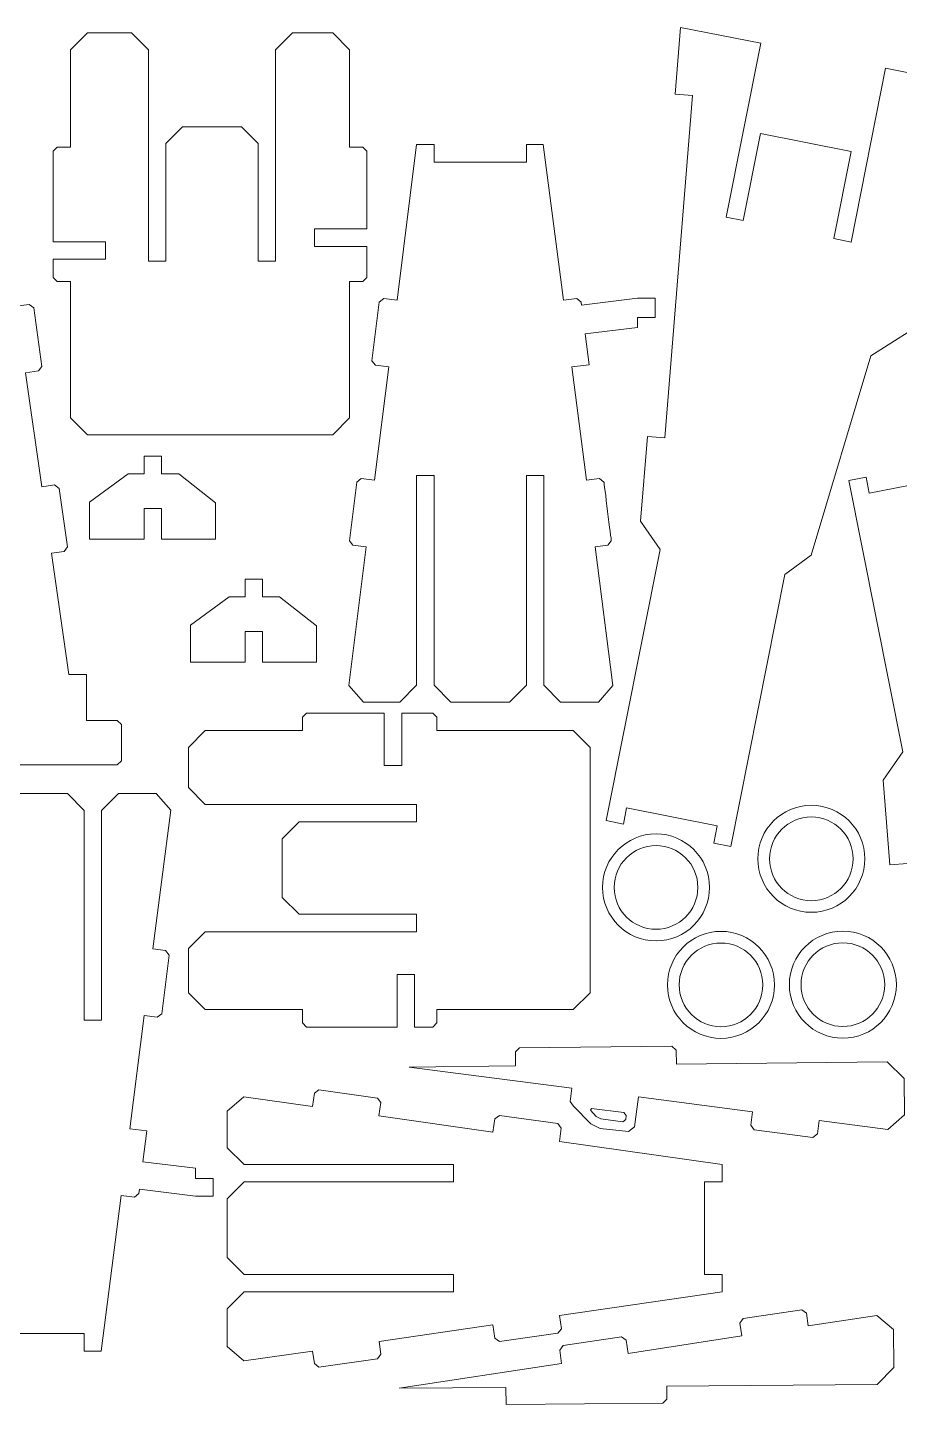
# Model space of a CAD drawing. Header units: millimetres. Extents: x -90 to 394, y 0 to 264.
# Drawn here: x 122.8 to 287.6, y 1.6 to 261.8 of the extents above; entities that cross this region are included whole.
import ezdxf

# ---------------------------------------------------------------- set-up
doc = ezdxf.new("R2010")
doc.units = ezdxf.units.MM
doc.layers.add('Layer 1', color=7, linetype='Continuous')

msp = doc.modelspace()

# ---------------------------------------------------------------- linework, layer by layer
at = {"layer": 'Layer 1', "color": 250, "lineweight": 20}
for centre in [(270.98, 104.74), (241.62, 99.34), (276.94, 80.96), (253.9, 80.92)]:
    msp.add_ellipse(centre, major_axis=(0, 10.11), ratio=1, dxfattribs=at)
at = {"layer": 'Layer 1', "color": 240, "lineweight": 20}
for centre in [(270.98, 104.74), (241.62, 99.34), (253.9, 80.92), (276.94, 80.96)]:
    msp.add_ellipse(centre, major_axis=(0, 7.91), ratio=1, dxfattribs=at)
at = {"layer": 'Layer 1', "color": 250, "lineweight": 20}
for points, knots in [([(180.5, 260.79), (180.5, 260.79), (183.67, 257.61), (183.67, 257.61), (183.67, 257.61), (183.67, 257.61), (183.67, 239.23), (183.67, 239.23), (183.67, 239.23), (183.67, 239.23), (186.21, 239.23), (186.21, 239.23), (186.21, 239.23), (186.21, 239.23), (186.97, 238.46), (186.97, 238.46), (186.97, 238.46), (186.97, 238.46), (186.97, 223.77), (186.97, 223.77), (186.97, 223.77), (186.97, 223.77), (177.07, 223.77), (177.07, 223.77), (177.07, 223.77), (177.07, 223.77), (177.07, 220.47), (177.07, 220.47), (177.07, 220.47), (177.07, 220.47), (186.97, 220.47), (186.97, 220.47), (186.97, 220.47), (186.97, 220.47), (186.97, 214.59), (186.97, 214.59), (186.97, 214.59), (186.97, 214.59), (186.21, 213.83), (186.21, 213.83), (186.21, 213.83), (186.21, 213.83), (183.67, 213.83), (183.67, 213.83), (183.67, 213.83), (183.67, 213.83), (183.67, 188.06), (183.67, 188.06), (183.67, 188.06), (183.67, 188.06), (180.5, 184.88), (180.5, 184.88), (180.5, 184.88), (180.5, 184.88), (134.13, 184.88), (134.13, 184.88), (134.13, 184.88), (134.13, 184.88), (130.95, 188.06), (130.95, 188.06), (130.95, 188.06), (130.95, 188.06), (130.95, 213.83), (130.95, 213.83), (130.95, 213.83), (130.95, 213.83), (128.41, 213.83), (128.41, 213.83), (128.41, 213.83), (128.41, 213.83), (127.65, 214.59), (127.65, 214.59), (127.65, 214.59), (127.65, 214.59), (127.65, 218.06), (127.65, 218.06), (127.65, 218.06), (127.65, 218.06), (137.56, 218.06), (137.56, 218.06), (137.56, 218.06), (137.56, 218.06), (137.56, 221.35), (137.56, 221.35), (137.56, 221.35), (137.56, 221.35), (127.65, 221.35), (127.65, 221.35), (127.65, 221.35), (127.65, 221.35), (127.65, 238.46), (127.65, 238.46), (127.65, 238.46), (127.65, 238.46), (128.41, 239.23), (128.41, 239.23), (128.41, 239.23), (128.41, 239.23), (130.95, 239.23), (130.95, 239.23), (130.95, 239.23), (130.95, 239.23), (130.95, 257.61), (130.95, 257.61), (130.95, 257.61), (130.95, 257.61), (134.13, 260.79), (134.13, 260.79), (134.13, 260.79), (134.13, 260.79), (142.47, 260.79), (142.47, 260.79), (142.47, 260.79), (142.47, 260.79), (145.65, 257.61), (145.65, 257.61), (145.65, 257.61), (145.65, 257.61), (145.65, 217.66), (145.65, 217.66), (145.65, 217.66), (145.65, 217.66), (148.95, 217.66), (148.95, 217.66), (148.95, 217.66), (148.95, 217.66), (148.95, 239.9), (148.95, 239.9), (148.95, 239.9), (148.95, 239.9), (152.12, 243.07), (152.12, 243.07), (152.12, 243.07), (152.12, 243.07), (163.24, 243.07), (163.24, 243.07), (163.24, 243.07), (163.24, 243.07), (166.41, 239.9), (166.41, 239.9), (166.41, 239.9), (166.41, 239.9), (166.41, 217.66), (166.41, 217.66), (166.41, 217.66), (166.41, 217.66), (169.71, 217.66), (169.71, 217.66), (169.71, 217.66), (169.71, 217.66), (169.71, 257.61), (169.71, 257.61), (169.71, 257.61), (169.71, 257.61), (172.89, 260.79), (172.89, 260.79), (172.89, 260.79), (172.89, 260.79), (180.5, 260.79), (180.5, 260.79)], [0, 0, 0, 0, 0.02439, 0.02439, 0.02439, 0.02439, 0.04878, 0.04878, 0.04878, 0.04878, 0.073171, 0.073171, 0.073171, 0.073171, 0.097561, 0.097561, 0.097561, 0.097561, 0.121951, 0.121951, 0.121951, 0.121951, 0.146341, 0.146341, 0.146341, 0.146341, 0.170732, 0.170732, 0.170732, 0.170732, 0.195122, 0.195122, 0.195122, 0.195122, 0.219512, 0.219512, 0.219512, 0.219512, 0.243902, 0.243902, 0.243902, 0.243902, 0.268293, 0.268293, 0.268293, 0.268293, 0.292683, 0.292683, 0.292683, 0.292683, 0.317073, 0.317073, 0.317073, 0.317073, 0.341463, 0.341463, 0.341463, 0.341463, 0.365854, 0.365854, 0.365854, 0.365854, 0.390244, 0.390244, 0.390244, 0.390244, 0.414634, 0.414634, 0.414634, 0.414634, 0.439024, 0.439024, 0.439024, 0.439024, 0.463415, 0.463415, 0.463415, 0.463415, 0.487805, 0.487805, 0.487805, 0.487805, 0.512195, 0.512195, 0.512195, 0.512195, 0.536585, 0.536585, 0.536585, 0.536585, 0.560976, 0.560976, 0.560976, 0.560976, 0.585366, 0.585366, 0.585366, 0.585366, 0.609756, 0.609756, 0.609756, 0.609756, 0.634146, 0.634146, 0.634146, 0.634146, 0.658537, 0.658537, 0.658537, 0.658537, 0.682927, 0.682927, 0.682927, 0.682927, 0.707317, 0.707317, 0.707317, 0.707317, 0.731707, 0.731707, 0.731707, 0.731707, 0.756098, 0.756098, 0.756098, 0.756098, 0.780488, 0.780488, 0.780488, 0.780488, 0.804878, 0.804878, 0.804878, 0.804878, 0.829268, 0.829268, 0.829268, 0.829268, 0.853659, 0.853659, 0.853659, 0.853659, 0.878049, 0.878049, 0.878049, 0.878049, 0.902439, 0.902439, 0.902439, 0.902439, 0.926829, 0.926829, 0.926829, 0.926829, 0.95122, 0.95122, 0.95122, 0.95122, 1, 1, 1, 1]), ([(248.52, 248.94), (248.52, 248.94), (245.23, 249.21), (245.23, 249.21), (245.23, 249.21), (245.23, 249.21), (246.25, 261.81), (246.25, 261.81), (246.25, 261.81), (246.25, 261.81), (261.42, 258.88), (261.42, 258.88), (261.42, 258.88), (261.42, 258.88), (254.88, 225.97), (254.88, 225.97), (254.88, 225.97), (254.88, 225.97), (258.12, 225.33), (258.12, 225.33), (258.12, 225.33), (258.12, 225.33), (261.39, 241.79), (261.39, 241.79), (261.39, 241.79), (261.39, 241.79), (278.52, 238.39), (278.52, 238.39), (278.52, 238.39), (278.52, 238.39), (275.25, 221.93), (275.25, 221.93), (275.25, 221.93), (275.25, 221.93), (278.49, 221.28), (278.49, 221.28), (278.49, 221.28), (278.49, 221.28), (285.01, 254.11), (285.01, 254.11), (285.01, 254.11), (285.01, 254.11), (302.4, 250.64), (302.4, 250.64), (302.4, 250.64), (302.4, 250.64), (301.03, 243.79), (301.03, 243.79), (301.03, 243.79), (301.03, 243.79), (304.28, 243.15), (304.28, 243.15), (304.28, 243.15), (304.28, 243.15), (298.59, 214.51), (298.59, 214.51), (298.59, 214.51), (298.59, 214.51), (295.34, 215.16), (295.34, 215.16), (295.34, 215.16), (295.34, 215.16), (293.74, 207.1), (293.74, 207.1), (293.74, 207.1), (293.74, 207.1), (282.2, 199.79), (282.2, 199.79), (282.2, 199.79), (282.2, 199.79), (270.92, 162.14), (270.92, 162.14), (270.92, 162.14), (270.92, 162.14), (266, 158.48), (266, 158.48), (266, 158.48), (266, 158.48), (255.78, 107.04), (255.78, 107.04), (255.78, 107.04), (255.78, 107.04), (252.54, 107.68), (252.54, 107.68), (252.54, 107.68), (252.54, 107.68), (253.19, 110.95), (253.19, 110.95), (253.19, 110.95), (253.19, 110.95), (236.06, 114.36), (236.06, 114.36), (236.06, 114.36), (236.06, 114.36), (235.46, 111.3), (235.46, 111.3), (235.46, 111.3), (235.46, 111.3), (232.22, 111.95), (232.22, 111.95), (232.22, 111.95), (232.22, 111.95), (242.4, 163.18), (242.4, 163.18), (242.4, 163.18), (242.4, 163.18), (238.69, 168.54), (238.69, 168.54), (238.69, 168.54), (238.69, 168.54), (239.99, 184.55), (239.99, 184.55), (239.99, 184.55), (239.99, 184.55), (243.28, 184.29), (243.28, 184.29), (243.28, 184.29), (243.28, 184.29), (248.52, 248.94), (248.52, 248.94)], [0, 0, 0, 0, 0.032258, 0.032258, 0.032258, 0.032258, 0.064516, 0.064516, 0.064516, 0.064516, 0.096774, 0.096774, 0.096774, 0.096774, 0.129032, 0.129032, 0.129032, 0.129032, 0.16129, 0.16129, 0.16129, 0.16129, 0.193548, 0.193548, 0.193548, 0.193548, 0.225806, 0.225806, 0.225806, 0.225806, 0.258065, 0.258065, 0.258065, 0.258065, 0.290323, 0.290323, 0.290323, 0.290323, 0.322581, 0.322581, 0.322581, 0.322581, 0.354839, 0.354839, 0.354839, 0.354839, 0.387097, 0.387097, 0.387097, 0.387097, 0.419355, 0.419355, 0.419355, 0.419355, 0.451613, 0.451613, 0.451613, 0.451613, 0.483871, 0.483871, 0.483871, 0.483871, 0.516129, 0.516129, 0.516129, 0.516129, 0.548387, 0.548387, 0.548387, 0.548387, 0.580645, 0.580645, 0.580645, 0.580645, 0.612903, 0.612903, 0.612903, 0.612903, 0.645161, 0.645161, 0.645161, 0.645161, 0.677419, 0.677419, 0.677419, 0.677419, 0.709677, 0.709677, 0.709677, 0.709677, 0.741935, 0.741935, 0.741935, 0.741935, 0.774194, 0.774194, 0.774194, 0.774194, 0.806452, 0.806452, 0.806452, 0.806452, 0.83871, 0.83871, 0.83871, 0.83871, 0.870968, 0.870968, 0.870968, 0.870968, 0.903226, 0.903226, 0.903226, 0.903226, 0.935484, 0.935484, 0.935484, 0.935484, 1, 1, 1, 1]), ([(95.39, 236.59), (95.39, 236.59), (95.39, 239.88), (95.39, 239.88), (95.39, 239.88), (95.39, 239.88), (92.09, 239.88), (92.09, 239.88), (92.09, 239.88), (92.09, 239.88), (87.74, 209.15), (87.74, 209.15), (87.74, 209.15), (87.74, 209.15), (85.23, 209.5), (85.23, 209.5), (85.23, 209.5), (85.23, 209.5), (84.36, 208.86), (84.36, 208.86), (84.36, 208.86), (84.36, 208.86), (82.8, 197.79), (82.8, 197.79), (82.8, 197.79), (82.8, 197.79), (83.45, 196.93), (83.45, 196.93), (83.45, 196.93), (83.45, 196.93), (85.96, 196.57), (85.96, 196.57), (85.96, 196.57), (85.96, 196.57), (82.91, 175.03), (82.91, 175.03), (82.91, 175.03), (82.91, 175.03), (80.4, 175.39), (80.4, 175.39), (80.4, 175.39), (80.4, 175.39), (79.53, 174.74), (79.53, 174.74), (79.53, 174.74), (79.53, 174.74), (77.97, 163.68), (77.97, 163.68), (77.97, 163.68), (77.97, 163.68), (78.61, 162.82), (78.61, 162.82), (78.61, 162.82), (78.61, 162.82), (81.13, 162.46), (81.13, 162.46), (81.13, 162.46), (81.13, 162.46), (77.97, 140.13), (77.97, 140.13), (77.97, 140.13), (77.97, 140.13), (74.67, 140.13), (74.67, 140.13), (74.67, 140.13), (74.67, 140.13), (74.67, 130.87), (74.67, 130.87), (74.67, 130.87), (74.67, 130.87), (68.83, 130.87), (68.83, 130.87), (68.83, 130.87), (68.83, 130.87), (68.06, 130.11), (68.06, 130.11), (68.06, 130.11), (68.06, 130.11), (68.06, 123.25), (68.06, 123.25), (68.06, 123.25), (68.06, 123.25), (68.83, 122.49), (68.83, 122.49), (68.83, 122.49), (68.83, 122.49), (88.91, 122.49), (88.91, 122.49), (88.91, 122.49), (88.91, 122.49), (92.09, 125.66), (92.09, 125.66), (92.09, 125.66), (92.09, 125.66), (92.09, 189.15), (92.09, 189.15), (92.09, 189.15), (92.09, 189.15), (95.39, 189.15), (95.39, 189.15), (95.39, 189.15), (95.39, 189.15), (95.39, 149.52), (95.39, 149.52), (95.39, 149.52), (95.39, 149.52), (98.56, 146.35), (98.56, 146.35), (98.56, 146.35), (98.56, 146.35), (109.68, 146.35), (109.68, 146.35), (109.68, 146.35), (109.68, 146.35), (112.85, 149.52), (112.85, 149.52), (112.85, 149.52), (112.85, 149.52), (112.85, 189.15), (112.85, 189.15), (112.85, 189.15), (112.85, 189.15), (116.15, 189.15), (116.15, 189.15), (116.15, 189.15), (116.15, 189.15), (116.15, 125.66), (116.15, 125.66), (116.15, 125.66), (116.15, 125.66), (119.33, 122.49), (119.33, 122.49), (119.33, 122.49), (119.33, 122.49), (139.78, 122.49), (139.78, 122.49), (139.78, 122.49), (139.78, 122.49), (140.55, 123.25), (140.55, 123.25), (140.55, 123.25), (140.55, 123.25), (140.55, 130.11), (140.55, 130.11), (140.55, 130.11), (140.55, 130.11), (139.78, 130.87), (139.78, 130.87), (139.78, 130.87), (139.78, 130.87), (133.94, 130.87), (133.94, 130.87), (133.94, 130.87), (133.94, 130.87), (133.94, 139.57), (133.94, 139.57), (133.94, 139.57), (133.94, 139.57), (130.64, 139.57), (130.64, 139.57), (130.64, 139.57), (130.64, 139.57), (127.33, 162.48), (127.33, 162.48), (127.33, 162.48), (127.33, 162.48), (129.72, 162.82), (129.72, 162.82), (129.72, 162.82), (129.72, 162.82), (130.36, 163.68), (130.36, 163.68), (130.36, 163.68), (130.36, 163.68), (128.8, 174.74), (128.8, 174.74), (128.8, 174.74), (128.8, 174.74), (127.93, 175.39), (127.93, 175.39), (127.93, 175.39), (127.93, 175.39), (125.52, 175.05), (125.52, 175.05), (125.52, 175.05), (125.52, 175.05), (122.41, 196.58), (122.41, 196.58), (122.41, 196.58), (122.41, 196.58), (124.88, 196.93), (124.88, 196.93), (124.88, 196.93), (124.88, 196.93), (125.53, 197.79), (125.53, 197.79), (125.53, 197.79), (125.53, 197.79), (123.97, 208.86), (123.97, 208.86), (123.97, 208.86), (123.97, 208.86), (123.1, 209.5), (123.1, 209.5), (123.1, 209.5), (123.1, 209.5), (120.59, 209.15), (120.59, 209.15), (120.59, 209.15), (120.59, 209.15), (116.15, 239.88), (116.15, 239.88), (116.15, 239.88), (116.15, 239.88), (112.85, 239.88), (112.85, 239.88), (112.85, 239.88), (112.85, 239.88), (112.85, 236.59), (112.85, 236.59), (112.85, 236.59), (112.85, 236.59), (95.39, 236.59), (95.39, 236.59)], [0, 0, 0, 0, 0.017544, 0.017544, 0.017544, 0.017544, 0.035088, 0.035088, 0.035088, 0.035088, 0.052632, 0.052632, 0.052632, 0.052632, 0.070175, 0.070175, 0.070175, 0.070175, 0.087719, 0.087719, 0.087719, 0.087719, 0.105263, 0.105263, 0.105263, 0.105263, 0.122807, 0.122807, 0.122807, 0.122807, 0.140351, 0.140351, 0.140351, 0.140351, 0.157895, 0.157895, 0.157895, 0.157895, 0.175439, 0.175439, 0.175439, 0.175439, 0.192982, 0.192982, 0.192982, 0.192982, 0.210526, 0.210526, 0.210526, 0.210526, 0.22807, 0.22807, 0.22807, 0.22807, 0.245614, 0.245614, 0.245614, 0.245614, 0.263158, 0.263158, 0.263158, 0.263158, 0.280702, 0.280702, 0.280702, 0.280702, 0.298246, 0.298246, 0.298246, 0.298246, 0.315789, 0.315789, 0.315789, 0.315789, 0.333333, 0.333333, 0.333333, 0.333333, 0.350877, 0.350877, 0.350877, 0.350877, 0.368421, 0.368421, 0.368421, 0.368421, 0.385965, 0.385965, 0.385965, 0.385965, 0.403509, 0.403509, 0.403509, 0.403509, 0.421053, 0.421053, 0.421053, 0.421053, 0.438596, 0.438596, 0.438596, 0.438597, 0.45614, 0.45614, 0.45614, 0.45614, 0.473684, 0.473684, 0.473684, 0.473684, 0.491228, 0.491228, 0.491228, 0.491228, 0.508772, 0.508772, 0.508772, 0.508772, 0.526316, 0.526316, 0.526316, 0.526316, 0.54386, 0.54386, 0.54386, 0.54386, 0.561404, 0.561404, 0.561404, 0.561404, 0.578947, 0.578947, 0.578947, 0.578947, 0.596491, 0.596491, 0.596491, 0.596491, 0.614035, 0.614035, 0.614035, 0.614035, 0.631579, 0.631579, 0.631579, 0.631579, 0.649123, 0.649123, 0.649123, 0.649123, 0.666667, 0.666667, 0.666667, 0.666667, 0.684211, 0.684211, 0.684211, 0.684211, 0.701754, 0.701754, 0.701754, 0.701754, 0.719298, 0.719298, 0.719298, 0.719298, 0.736842, 0.736842, 0.736842, 0.736842, 0.754386, 0.754386, 0.754386, 0.754386, 0.77193, 0.77193, 0.77193, 0.77193, 0.789474, 0.789474, 0.789474, 0.789474, 0.807018, 0.807018, 0.807018, 0.807018, 0.824561, 0.824561, 0.824561, 0.824561, 0.842105, 0.842105, 0.842105, 0.842105, 0.859649, 0.859649, 0.859649, 0.859649, 0.877193, 0.877193, 0.877193, 0.877193, 0.894737, 0.894737, 0.894737, 0.894737, 0.912281, 0.912281, 0.912281, 0.912281, 0.929825, 0.929825, 0.929825, 0.929825, 0.947368, 0.947368, 0.947368, 0.947368, 0.964912, 0.964912, 0.964912, 0.964912, 1, 1, 1, 1]), ([(196.35, 239.69), (196.35, 239.69), (199.66, 239.69), (199.66, 239.69), (199.66, 239.69), (199.66, 239.69), (199.65, 236.35), (199.65, 236.35), (199.65, 236.35), (199.65, 236.35), (217.11, 236.35), (217.11, 236.35), (217.11, 236.35), (217.11, 236.35), (217.11, 239.69), (217.11, 239.69), (217.11, 239.69), (217.11, 239.69), (220.31, 239.69), (220.31, 239.69), (220.31, 239.69), (220.31, 239.69), (224.1, 210.29), (224.1, 210.29), (224.1, 210.29), (224.1, 210.29), (226.62, 210.6), (226.62, 210.6), (226.62, 210.6), (226.62, 210.6), (227.47, 209.94), (227.47, 209.94), (227.47, 209.94), (227.47, 209.94), (227.54, 209.35), (227.54, 209.35), (227.54, 209.35), (227.54, 209.35), (238.12, 210.68), (238.12, 210.68), (238.12, 210.68), (238.12, 210.68), (241.44, 210.68), (241.44, 210.68), (241.44, 210.68), (241.44, 210.68), (241.44, 207), (241.44, 207), (241.44, 207), (241.44, 207), (238.12, 207), (238.12, 207), (238.12, 207), (238.12, 207), (238.12, 205.15), (238.12, 205.15), (238.12, 205.15), (238.12, 205.15), (228.22, 203.91), (228.22, 203.91), (228.22, 203.91), (228.22, 203.91), (228.95, 198.1), (228.95, 198.1), (228.95, 198.1), (228.95, 198.1), (225.72, 197.69), (225.72, 197.69), (225.72, 197.69), (225.72, 197.69), (228.48, 176.3), (228.48, 176.3), (228.48, 176.3), (228.48, 176.3), (230.93, 176.6), (230.93, 176.6), (230.93, 176.6), (230.93, 176.6), (231.78, 175.94), (231.78, 175.94), (231.78, 175.94), (231.78, 175.94), (233.17, 164.85), (233.17, 164.85), (233.17, 164.85), (233.17, 164.85), (232.51, 164), (232.51, 164), (232.51, 164), (232.51, 164), (230.1, 163.7), (230.1, 163.7), (230.1, 163.7), (230.1, 163.7), (233.47, 137.5), (233.47, 137.5), (233.47, 137.5), (233.47, 137.5), (230.75, 134.36), (230.75, 134.36), (230.75, 134.36), (230.75, 134.36), (223.59, 134.36), (223.59, 134.36), (223.59, 134.36), (223.59, 134.36), (220.42, 137.54), (220.42, 137.54), (220.42, 137.54), (220.42, 137.54), (220.42, 177.17), (220.42, 177.17), (220.42, 177.17), (220.42, 177.17), (217.11, 177.17), (217.11, 177.17), (217.11, 177.17), (217.11, 177.17), (217.11, 137.54), (217.11, 137.54), (217.11, 137.54), (217.11, 137.54), (213.94, 134.36), (213.94, 134.36), (213.94, 134.36), (213.94, 134.36), (202.83, 134.36), (202.83, 134.36), (202.83, 134.36), (202.83, 134.36), (199.65, 137.54), (199.65, 137.54), (199.65, 137.54), (199.65, 137.54), (199.65, 177.17), (199.65, 177.17), (199.65, 177.17), (199.65, 177.17), (196.35, 177.17), (196.35, 177.17), (196.35, 177.17), (196.35, 177.17), (196.35, 137.54), (196.35, 137.54), (196.35, 137.54), (196.35, 137.54), (193.17, 134.36), (193.17, 134.36), (193.17, 134.36), (193.17, 134.36), (186.29, 134.36), (186.29, 134.36), (186.29, 134.36), (186.29, 134.36), (183.56, 137.51), (183.56, 137.51), (183.56, 137.51), (183.56, 137.51), (186.83, 163.69), (186.83, 163.69), (186.83, 163.69), (186.83, 163.69), (184.31, 164), (184.31, 164), (184.31, 164), (184.31, 164), (183.65, 164.85), (183.65, 164.85), (183.65, 164.85), (183.65, 164.85), (185.04, 175.94), (185.04, 175.94), (185.04, 175.94), (185.04, 175.94), (185.89, 176.6), (185.89, 176.6), (185.89, 176.6), (185.89, 176.6), (188.41, 176.29), (188.41, 176.29), (188.41, 176.29), (188.41, 176.29), (191.09, 197.69), (191.09, 197.69), (191.09, 197.69), (191.09, 197.69), (188.57, 198.01), (188.57, 198.01), (188.57, 198.01), (188.57, 198.01), (187.91, 198.86), (187.91, 198.86), (187.91, 198.86), (187.91, 198.86), (189.3, 209.95), (189.3, 209.95), (189.3, 209.95), (189.3, 209.95), (190.15, 210.61), (190.15, 210.61), (190.15, 210.61), (190.15, 210.61), (192.67, 210.29), (192.67, 210.29), (192.67, 210.29), (192.67, 210.29), (196.35, 239.69), (196.35, 239.69)], [0, 0, 0, 0, 0.018868, 0.018868, 0.018868, 0.018868, 0.037736, 0.037736, 0.037736, 0.037736, 0.056604, 0.056604, 0.056604, 0.056604, 0.075472, 0.075472, 0.075472, 0.075472, 0.09434, 0.09434, 0.09434, 0.09434, 0.113208, 0.113208, 0.113208, 0.113208, 0.132075, 0.132075, 0.132075, 0.132075, 0.150943, 0.150943, 0.150943, 0.150943, 0.169811, 0.169811, 0.169811, 0.169811, 0.188679, 0.188679, 0.188679, 0.188679, 0.207547, 0.207547, 0.207547, 0.207547, 0.226415, 0.226415, 0.226415, 0.226415, 0.245283, 0.245283, 0.245283, 0.245283, 0.264151, 0.264151, 0.264151, 0.264151, 0.283019, 0.283019, 0.283019, 0.283019, 0.301887, 0.301887, 0.301887, 0.301887, 0.320755, 0.320755, 0.320755, 0.320755, 0.339623, 0.339623, 0.339623, 0.339623, 0.358491, 0.358491, 0.358491, 0.358491, 0.377358, 0.377358, 0.377358, 0.377359, 0.396226, 0.396226, 0.396226, 0.396226, 0.415094, 0.415094, 0.415094, 0.415094, 0.433962, 0.433962, 0.433962, 0.433962, 0.45283, 0.45283, 0.45283, 0.45283, 0.471698, 0.471698, 0.471698, 0.471698, 0.490566, 0.490566, 0.490566, 0.490566, 0.509434, 0.509434, 0.509434, 0.509434, 0.528302, 0.528302, 0.528302, 0.528302, 0.54717, 0.54717, 0.54717, 0.54717, 0.566038, 0.566038, 0.566038, 0.566038, 0.584906, 0.584906, 0.584906, 0.584906, 0.603774, 0.603774, 0.603774, 0.603774, 0.622642, 0.622642, 0.622642, 0.622642, 0.641509, 0.641509, 0.641509, 0.641509, 0.660377, 0.660377, 0.660377, 0.660377, 0.679245, 0.679245, 0.679245, 0.679245, 0.698113, 0.698113, 0.698113, 0.698113, 0.716981, 0.716981, 0.716981, 0.716981, 0.735849, 0.735849, 0.735849, 0.735849, 0.754717, 0.754717, 0.754717, 0.754717, 0.773585, 0.773585, 0.773585, 0.773585, 0.792453, 0.792453, 0.792453, 0.792453, 0.811321, 0.811321, 0.811321, 0.811321, 0.830189, 0.830189, 0.830189, 0.830189, 0.849057, 0.849057, 0.849057, 0.849057, 0.867925, 0.867925, 0.867925, 0.867925, 0.886792, 0.886792, 0.886792, 0.886792, 0.90566, 0.90566, 0.90566, 0.90566, 0.924528, 0.924528, 0.924528, 0.924528, 0.943396, 0.943396, 0.943396, 0.943396, 0.962264, 0.962264, 0.962264, 0.962264, 1, 1, 1, 1]), ([(134.55, 165.14), (134.55, 165.14), (144.84, 165.14), (144.84, 165.14), (144.84, 165.14), (144.84, 165.14), (144.84, 170.91), (144.84, 170.91), (144.84, 170.91), (144.84, 170.91), (148.14, 170.91), (148.14, 170.91), (148.14, 170.91), (148.14, 170.91), (148.14, 165.15), (148.14, 165.15), (148.14, 165.15), (148.14, 165.15), (158.33, 165.15), (158.33, 165.15), (158.33, 165.15), (158.33, 165.15), (158.33, 172.01), (158.33, 172.01), (158.33, 172.01), (158.33, 172.01), (151.38, 177.51), (151.38, 177.51), (151.38, 177.51), (151.38, 177.51), (148.14, 177.51), (148.14, 177.51), (148.14, 177.51), (148.14, 177.51), (148.14, 180.82), (148.14, 180.82), (148.14, 180.82), (148.14, 180.82), (144.84, 180.82), (144.84, 180.82), (144.84, 180.82), (144.84, 180.82), (144.84, 177.51), (144.84, 177.51), (144.84, 177.51), (144.84, 177.51), (141.84, 177.51), (141.84, 177.51), (141.84, 177.51), (141.84, 177.51), (134.55, 172.1), (134.55, 172.1), (134.55, 172.1), (134.55, 172.1), (134.55, 165.14), (134.55, 165.14)], [0, 0, 0, 0, 0.066667, 0.066667, 0.066667, 0.066667, 0.133333, 0.133333, 0.133333, 0.133333, 0.2, 0.2, 0.2, 0.2, 0.266667, 0.266667, 0.266667, 0.266667, 0.333333, 0.333333, 0.333333, 0.333333, 0.4, 0.4, 0.4, 0.4, 0.466667, 0.466667, 0.466667, 0.466667, 0.533333, 0.533333, 0.533333, 0.533333, 0.6, 0.6, 0.6, 0.6, 0.666667, 0.666667, 0.666667, 0.666667, 0.733333, 0.733333, 0.733333, 0.733333, 0.8, 0.8, 0.8, 0.8, 0.866667, 0.866667, 0.866667, 0.866667, 1, 1, 1, 1]), ([(294.38, 39.21), (294.38, 39.21), (291.09, 38.95), (291.09, 38.95), (291.09, 38.95), (291.09, 38.95), (292.11, 26.34), (292.11, 26.34), (292.11, 26.34), (292.11, 26.34), (307.29, 29.27), (307.29, 29.27), (307.29, 29.27), (307.29, 29.27), (300.74, 62.18), (300.74, 62.18), (300.74, 62.18), (300.74, 62.18), (303.98, 62.82), (303.98, 62.82), (303.98, 62.82), (303.98, 62.82), (307.25, 46.36), (307.25, 46.36), (307.25, 46.36), (307.25, 46.36), (324.38, 49.77), (324.38, 49.77), (324.38, 49.77), (324.38, 49.77), (321.11, 66.23), (321.11, 66.23), (321.11, 66.23), (321.11, 66.23), (324.35, 66.87), (324.35, 66.87), (324.35, 66.87), (324.35, 66.87), (330.87, 34.05), (330.87, 34.05), (330.87, 34.05), (330.87, 34.05), (348.26, 37.51), (348.26, 37.51), (348.26, 37.51), (348.26, 37.51), (346.9, 44.36), (346.9, 44.36), (346.9, 44.36), (346.9, 44.36), (350.15, 45), (350.15, 45), (350.15, 45), (350.15, 45), (344.45, 73.64), (344.45, 73.64), (344.45, 73.64), (344.45, 73.64), (341.2, 73), (341.2, 73), (341.2, 73), (341.2, 73), (339.6, 81.06), (339.6, 81.06), (339.6, 81.06), (339.6, 81.06), (328.06, 88.36), (328.06, 88.36), (328.06, 88.36), (328.06, 88.36), (316.78, 126.02), (316.78, 126.02), (316.78, 126.02), (316.78, 126.02), (311.87, 129.67), (311.87, 129.67), (311.87, 129.67), (311.87, 129.67), (301.64, 181.12), (301.64, 181.12), (301.64, 181.12), (301.64, 181.12), (298.4, 180.47), (298.4, 180.47), (298.4, 180.47), (298.4, 180.47), (299.05, 177.2), (299.05, 177.2), (299.05, 177.2), (299.05, 177.2), (281.92, 173.8), (281.92, 173.8), (281.92, 173.8), (281.92, 173.8), (281.32, 176.85), (281.32, 176.85), (281.32, 176.85), (281.32, 176.85), (278.08, 176.21), (278.08, 176.21), (278.08, 176.21), (278.08, 176.21), (288.26, 124.98), (288.26, 124.98), (288.26, 124.98), (288.26, 124.98), (284.55, 119.61), (284.55, 119.61), (284.55, 119.61), (284.55, 119.61), (285.85, 103.6), (285.85, 103.6), (285.85, 103.6), (285.85, 103.6), (289.14, 103.87), (289.14, 103.87), (289.14, 103.87), (289.14, 103.87), (294.38, 39.21), (294.38, 39.21)], [0, 0, 0, 0, 0.032258, 0.032258, 0.032258, 0.032258, 0.064516, 0.064516, 0.064516, 0.064516, 0.096774, 0.096774, 0.096774, 0.096774, 0.129032, 0.129032, 0.129032, 0.129032, 0.16129, 0.16129, 0.16129, 0.16129, 0.193548, 0.193548, 0.193548, 0.193548, 0.225806, 0.225806, 0.225806, 0.225806, 0.258065, 0.258065, 0.258065, 0.258065, 0.290323, 0.290323, 0.290323, 0.290323, 0.322581, 0.322581, 0.322581, 0.322581, 0.354839, 0.354839, 0.354839, 0.354839, 0.387097, 0.387097, 0.387097, 0.387097, 0.419355, 0.419355, 0.419355, 0.419355, 0.451613, 0.451613, 0.451613, 0.451613, 0.483871, 0.483871, 0.483871, 0.483871, 0.516129, 0.516129, 0.516129, 0.516129, 0.548387, 0.548387, 0.548387, 0.548387, 0.580645, 0.580645, 0.580645, 0.580645, 0.612903, 0.612903, 0.612903, 0.612903, 0.645161, 0.645161, 0.645161, 0.645161, 0.677419, 0.677419, 0.677419, 0.677419, 0.709677, 0.709677, 0.709677, 0.709677, 0.741935, 0.741935, 0.741935, 0.741935, 0.774194, 0.774194, 0.774194, 0.774194, 0.806452, 0.806452, 0.806452, 0.806452, 0.83871, 0.83871, 0.83871, 0.83871, 0.870968, 0.870968, 0.870968, 0.870968, 0.903226, 0.903226, 0.903226, 0.903226, 0.935484, 0.935484, 0.935484, 0.935484, 1, 1, 1, 1]), ([(153.63, 141.9), (153.63, 141.9), (163.92, 141.9), (163.92, 141.9), (163.92, 141.9), (163.92, 141.9), (163.92, 147.67), (163.92, 147.67), (163.92, 147.67), (163.92, 147.67), (167.22, 147.67), (167.22, 147.67), (167.22, 147.67), (167.22, 147.67), (167.22, 141.9), (167.22, 141.9), (167.22, 141.9), (167.22, 141.9), (177.41, 141.9), (177.41, 141.9), (177.41, 141.9), (177.41, 141.9), (177.41, 148.76), (177.41, 148.76), (177.41, 148.76), (177.41, 148.76), (170.46, 154.27), (170.46, 154.27), (170.46, 154.27), (170.46, 154.27), (167.22, 154.27), (167.22, 154.27), (167.22, 154.27), (167.22, 154.27), (167.22, 157.57), (167.22, 157.57), (167.22, 157.57), (167.22, 157.57), (163.92, 157.57), (163.92, 157.57), (163.92, 157.57), (163.92, 157.57), (163.92, 154.27), (163.92, 154.27), (163.92, 154.27), (163.92, 154.27), (160.92, 154.27), (160.92, 154.27), (160.92, 154.27), (160.92, 154.27), (153.63, 148.86), (153.63, 148.86), (153.63, 148.86), (153.63, 148.86), (153.63, 141.9), (153.63, 141.9)], [0, 0, 0, 0, 0.066667, 0.066667, 0.066667, 0.066667, 0.133333, 0.133333, 0.133333, 0.133333, 0.2, 0.2, 0.2, 0.2, 0.266667, 0.266667, 0.266667, 0.266667, 0.333333, 0.333333, 0.333333, 0.333333, 0.4, 0.4, 0.4, 0.4, 0.466667, 0.466667, 0.466667, 0.466667, 0.533333, 0.533333, 0.533333, 0.533333, 0.6, 0.6, 0.6, 0.6, 0.666667, 0.666667, 0.666667, 0.666667, 0.733333, 0.733333, 0.733333, 0.733333, 0.8, 0.8, 0.8, 0.8, 0.866667, 0.866667, 0.866667, 0.866667, 1, 1, 1, 1]), ([(153.24, 125.8), (153.24, 125.8), (156.41, 128.98), (156.41, 128.98), (156.41, 128.98), (156.41, 128.98), (174.8, 128.98), (174.8, 128.98), (174.8, 128.98), (174.8, 128.98), (174.8, 131.52), (174.8, 131.52), (174.8, 131.52), (174.8, 131.52), (175.56, 132.28), (175.56, 132.28), (175.56, 132.28), (175.56, 132.28), (190.25, 132.28), (190.25, 132.28), (190.25, 132.28), (190.25, 132.28), (190.25, 122.37), (190.25, 122.37), (190.25, 122.37), (190.25, 122.37), (193.55, 122.37), (193.55, 122.37), (193.55, 122.37), (193.55, 122.37), (193.55, 132.28), (193.55, 132.28), (193.55, 132.28), (193.55, 132.28), (199.44, 132.28), (199.44, 132.28), (199.44, 132.28), (199.44, 132.28), (200.2, 131.52), (200.2, 131.52), (200.2, 131.52), (200.2, 131.52), (200.2, 128.98), (200.2, 128.98), (200.2, 128.98), (200.2, 128.98), (225.97, 128.98), (225.97, 128.98), (225.97, 128.98), (225.97, 128.98), (229.14, 125.8), (229.14, 125.8), (229.14, 125.8), (229.14, 125.8), (229.14, 79.43), (229.14, 79.43), (229.14, 79.43), (229.14, 79.43), (225.97, 76.26), (225.97, 76.26), (225.97, 76.26), (225.97, 76.26), (200.2, 76.26), (200.2, 76.26), (200.2, 76.26), (200.2, 76.26), (200.2, 73.72), (200.2, 73.72), (200.2, 73.72), (200.2, 73.72), (199.44, 72.96), (199.44, 72.96), (199.44, 72.96), (199.44, 72.96), (195.97, 72.96), (195.97, 72.96), (195.97, 72.96), (195.97, 72.96), (195.97, 82.86), (195.97, 82.86), (195.97, 82.86), (195.97, 82.86), (192.67, 82.86), (192.67, 82.86), (192.67, 82.86), (192.67, 82.86), (192.67, 72.96), (192.67, 72.96), (192.67, 72.96), (192.67, 72.96), (175.56, 72.96), (175.56, 72.96), (175.56, 72.96), (175.56, 72.96), (174.8, 73.72), (174.8, 73.72), (174.8, 73.72), (174.8, 73.72), (174.8, 76.26), (174.8, 76.26), (174.8, 76.26), (174.8, 76.26), (156.41, 76.26), (156.41, 76.26), (156.41, 76.26), (156.41, 76.26), (153.24, 79.43), (153.24, 79.43), (153.24, 79.43), (153.24, 79.43), (153.24, 87.78), (153.24, 87.78), (153.24, 87.78), (153.24, 87.78), (156.41, 90.95), (156.41, 90.95), (156.41, 90.95), (156.41, 90.95), (196.36, 90.95), (196.36, 90.95), (196.36, 90.95), (196.36, 90.95), (196.36, 94.26), (196.36, 94.26), (196.36, 94.26), (196.36, 94.26), (174.13, 94.26), (174.13, 94.26), (174.13, 94.26), (174.13, 94.26), (170.95, 97.43), (170.95, 97.43), (170.95, 97.43), (170.95, 97.43), (170.95, 108.54), (170.95, 108.54), (170.95, 108.54), (170.95, 108.54), (174.13, 111.72), (174.13, 111.72), (174.13, 111.72), (174.13, 111.72), (196.36, 111.72), (196.36, 111.72), (196.36, 111.72), (196.36, 111.72), (196.36, 115.02), (196.36, 115.02), (196.36, 115.02), (196.36, 115.02), (156.41, 115.02), (156.41, 115.02), (156.41, 115.02), (156.41, 115.02), (153.24, 118.19), (153.24, 118.19), (153.24, 118.19), (153.24, 118.19), (153.24, 125.8), (153.24, 125.8)], [0, 0, 0, 0, 0.02439, 0.02439, 0.02439, 0.02439, 0.04878, 0.04878, 0.04878, 0.04878, 0.073171, 0.073171, 0.073171, 0.073171, 0.097561, 0.097561, 0.097561, 0.097561, 0.121951, 0.121951, 0.121951, 0.121951, 0.146341, 0.146341, 0.146341, 0.146341, 0.170732, 0.170732, 0.170732, 0.170732, 0.195122, 0.195122, 0.195122, 0.195122, 0.219512, 0.219512, 0.219512, 0.219512, 0.243902, 0.243902, 0.243902, 0.243902, 0.268293, 0.268293, 0.268293, 0.268293, 0.292683, 0.292683, 0.292683, 0.292683, 0.317073, 0.317073, 0.317073, 0.317073, 0.341463, 0.341463, 0.341463, 0.341463, 0.365854, 0.365854, 0.365854, 0.365854, 0.390244, 0.390244, 0.390244, 0.390244, 0.414634, 0.414634, 0.414634, 0.414634, 0.439024, 0.439024, 0.439024, 0.439024, 0.463415, 0.463415, 0.463415, 0.463415, 0.487805, 0.487805, 0.487805, 0.487805, 0.512195, 0.512195, 0.512195, 0.512195, 0.536585, 0.536585, 0.536585, 0.536585, 0.560976, 0.560976, 0.560976, 0.560976, 0.585366, 0.585366, 0.585366, 0.585366, 0.609756, 0.609756, 0.609756, 0.609756, 0.634146, 0.634146, 0.634146, 0.634146, 0.658537, 0.658537, 0.658537, 0.658537, 0.682927, 0.682927, 0.682927, 0.682927, 0.707317, 0.707317, 0.707317, 0.707317, 0.731707, 0.731707, 0.731707, 0.731707, 0.756098, 0.756098, 0.756098, 0.756098, 0.780488, 0.780488, 0.780488, 0.780488, 0.804878, 0.804878, 0.804878, 0.804878, 0.829268, 0.829268, 0.829268, 0.829268, 0.853659, 0.853659, 0.853659, 0.853659, 0.878049, 0.878049, 0.878049, 0.878049, 0.902439, 0.902439, 0.902439, 0.902439, 0.926829, 0.926829, 0.926829, 0.926829, 0.95122, 0.95122, 0.95122, 0.95122, 1, 1, 1, 1]), ([(99.96, 113.91), (99.96, 113.91), (102.69, 117.06), (102.69, 117.06), (102.69, 117.06), (102.69, 117.06), (109.58, 117.06), (109.58, 117.06), (109.58, 117.06), (109.58, 117.06), (112.75, 113.88), (112.75, 113.88), (112.75, 113.88), (112.75, 113.88), (112.75, 74.25), (112.75, 74.25), (112.75, 74.25), (112.75, 74.25), (116.05, 74.25), (116.05, 74.25), (116.05, 74.25), (116.05, 74.25), (116.05, 113.88), (116.05, 113.88), (116.05, 113.88), (116.05, 113.88), (119.23, 117.06), (119.23, 117.06), (119.23, 117.06), (119.23, 117.06), (130.34, 117.06), (130.34, 117.06), (130.34, 117.06), (130.34, 117.06), (133.52, 113.88), (133.52, 113.88), (133.52, 113.88), (133.52, 113.88), (133.52, 74.25), (133.52, 74.25), (133.52, 74.25), (133.52, 74.25), (136.82, 74.25), (136.82, 74.25), (136.82, 74.25), (136.82, 74.25), (136.82, 113.88), (136.82, 113.88), (136.82, 113.88), (136.82, 113.88), (139.99, 117.06), (139.99, 117.06), (139.99, 117.06), (139.99, 117.06), (147.15, 117.06), (147.15, 117.06), (147.15, 117.06), (147.15, 117.06), (149.87, 113.91), (149.87, 113.91), (149.87, 113.91), (149.87, 113.91), (146.5, 87.72), (146.5, 87.72), (146.5, 87.72), (146.5, 87.72), (148.91, 87.41), (148.91, 87.41), (148.91, 87.41), (148.91, 87.41), (149.57, 86.56), (149.57, 86.56), (149.57, 86.56), (149.57, 86.56), (148.18, 75.47), (148.18, 75.47), (148.18, 75.47), (148.18, 75.47), (147.33, 74.81), (147.33, 74.81), (147.33, 74.81), (147.33, 74.81), (144.88, 75.12), (144.88, 75.12), (144.88, 75.12), (144.88, 75.12), (142.12, 53.73), (142.12, 53.73), (142.12, 53.73), (142.12, 53.73), (145.35, 53.32), (145.35, 53.32), (145.35, 53.32), (145.35, 53.32), (144.63, 47.51), (144.63, 47.51), (144.63, 47.51), (144.63, 47.51), (154.54, 46.27), (154.54, 46.27), (154.54, 46.27), (154.54, 46.27), (154.54, 44.35), (154.54, 44.35), (154.54, 44.35), (154.54, 44.35), (157.91, 44.35), (157.91, 44.35), (157.91, 44.35), (157.91, 44.35), (157.91, 40.97), (157.91, 40.97), (157.91, 40.97), (157.91, 40.97), (154.54, 40.97), (154.54, 40.97), (154.54, 40.97), (154.54, 40.97), (143.97, 42.29), (143.97, 42.29), (143.97, 42.29), (143.97, 42.29), (143.87, 41.48), (143.87, 41.48), (143.87, 41.48), (143.87, 41.48), (143.02, 40.82), (143.02, 40.82), (143.02, 40.82), (143.02, 40.82), (140.5, 41.13), (140.5, 41.13), (140.5, 41.13), (140.5, 41.13), (136.72, 11.73), (136.72, 11.73), (136.72, 11.73), (136.72, 11.73), (133.52, 11.73), (133.52, 11.73), (133.52, 11.73), (133.52, 11.73), (133.52, 15.07), (133.52, 15.07), (133.52, 15.07), (133.52, 15.07), (116.05, 15.07), (116.05, 15.07), (116.05, 15.07), (116.05, 15.07), (116.06, 11.73), (116.06, 11.73), (116.06, 11.73), (116.06, 11.73), (112.75, 11.73), (112.75, 11.73), (112.75, 11.73), (112.75, 11.73), (109.07, 41.12), (109.07, 41.12), (109.07, 41.12), (109.07, 41.12), (106.56, 40.81), (106.56, 40.81), (106.56, 40.81), (106.56, 40.81), (105.7, 41.47), (105.7, 41.47), (105.7, 41.47), (105.7, 41.47), (104.32, 52.56), (104.32, 52.56), (104.32, 52.56), (104.32, 52.56), (104.98, 53.41), (104.98, 53.41), (104.98, 53.41), (104.98, 53.41), (107.49, 53.73), (107.49, 53.73), (107.49, 53.73), (107.49, 53.73), (104.82, 75.13), (104.82, 75.13), (104.82, 75.13), (104.82, 75.13), (102.3, 74.81), (102.3, 74.81), (102.3, 74.81), (102.3, 74.81), (97.98, 78.17), (97.98, 78.17), (97.98, 78.17), (97.98, 78.17), (97.02, 79.8), (97.02, 79.8), (97.02, 79.8), (97.02, 79.8), (96.12, 85.82), (96.12, 85.82), (96.12, 85.82), (96.12, 85.82), (96.98, 86.95), (96.98, 86.95), (96.98, 86.95), (96.98, 86.95), (103.24, 87.73), (103.24, 87.73), (103.24, 87.73), (103.24, 87.73), (99.96, 113.91), (99.96, 113.91)], [0, 0, 0, 0, 0.018519, 0.018519, 0.018519, 0.018519, 0.037037, 0.037037, 0.037037, 0.037037, 0.055556, 0.055556, 0.055556, 0.055556, 0.074074, 0.074074, 0.074074, 0.074074, 0.092593, 0.092593, 0.092593, 0.092593, 0.111111, 0.111111, 0.111111, 0.111111, 0.12963, 0.12963, 0.12963, 0.12963, 0.148148, 0.148148, 0.148148, 0.148148, 0.166667, 0.166667, 0.166667, 0.166667, 0.185185, 0.185185, 0.185185, 0.185185, 0.203704, 0.203704, 0.203704, 0.203704, 0.222222, 0.222222, 0.222222, 0.222222, 0.240741, 0.240741, 0.240741, 0.240741, 0.259259, 0.259259, 0.259259, 0.259259, 0.277778, 0.277778, 0.277778, 0.277778, 0.296296, 0.296296, 0.296296, 0.296296, 0.314815, 0.314815, 0.314815, 0.314815, 0.333333, 0.333333, 0.333333, 0.333333, 0.351852, 0.351852, 0.351852, 0.351852, 0.37037, 0.37037, 0.37037, 0.37037, 0.388889, 0.388889, 0.388889, 0.388889, 0.407407, 0.407407, 0.407407, 0.407407, 0.425926, 0.425926, 0.425926, 0.425926, 0.444444, 0.444444, 0.444444, 0.444444, 0.462963, 0.462963, 0.462963, 0.462963, 0.481481, 0.481481, 0.481481, 0.481481, 0.5, 0.5, 0.5, 0.5, 0.518519, 0.518519, 0.518519, 0.518519, 0.537037, 0.537037, 0.537037, 0.537037, 0.555556, 0.555556, 0.555556, 0.555556, 0.574074, 0.574074, 0.574074, 0.574074, 0.592593, 0.592593, 0.592593, 0.592593, 0.611111, 0.611111, 0.611111, 0.611111, 0.62963, 0.62963, 0.62963, 0.62963, 0.648148, 0.648148, 0.648148, 0.648148, 0.666667, 0.666667, 0.666667, 0.666667, 0.685185, 0.685185, 0.685185, 0.685185, 0.703704, 0.703704, 0.703704, 0.703704, 0.722222, 0.722222, 0.722222, 0.722222, 0.740741, 0.740741, 0.740741, 0.740741, 0.759259, 0.759259, 0.759259, 0.759259, 0.777778, 0.777778, 0.777778, 0.777778, 0.796296, 0.796296, 0.796296, 0.796296, 0.814815, 0.814815, 0.814815, 0.814815, 0.833333, 0.833333, 0.833333, 0.833333, 0.851852, 0.851852, 0.851852, 0.851852, 0.87037, 0.87037, 0.87037, 0.87037, 0.888889, 0.888889, 0.888889, 0.888889, 0.907407, 0.907407, 0.907407, 0.907407, 0.925926, 0.925926, 0.925926, 0.925926, 0.944444, 0.944444, 0.944444, 0.944444, 0.962963, 0.962963, 0.962963, 0.962963, 1, 1, 1, 1]), ([(194.93, 65.4), (194.93, 65.4), (215.08, 65.62), (215.08, 65.62), (215.08, 65.62), (215.08, 65.62), (215.05, 68.28), (215.05, 68.28), (215.05, 68.28), (215.05, 68.28), (215.8, 69.05), (215.8, 69.05), (215.8, 69.05), (215.8, 69.05), (244.63, 69.36), (244.63, 69.36), (244.63, 69.36), (244.63, 69.36), (245.45, 68.61), (245.45, 68.61), (245.45, 68.61), (245.45, 68.61), (245.48, 65.95), (245.48, 65.95), (245.48, 65.95), (245.48, 65.95), (285.29, 66.39), (285.29, 66.39), (285.29, 66.39), (285.29, 66.39), (288.5, 63.25), (288.5, 63.25), (288.5, 63.25), (288.5, 63.25), (288.57, 56.36), (288.57, 56.36), (288.57, 56.36), (288.57, 56.36), (285.46, 53.6), (285.46, 53.6), (285.46, 53.6), (285.46, 53.6), (272.47, 55.29), (272.47, 55.29), (272.47, 55.29), (272.47, 55.29), (272.14, 52.77), (272.14, 52.77), (272.14, 52.77), (272.14, 52.77), (271.28, 52.11), (271.28, 52.11), (271.28, 52.11), (271.28, 52.11), (260.2, 53.56), (260.2, 53.56), (260.2, 53.56), (260.2, 53.56), (259.55, 54.41), (259.55, 54.41), (259.55, 54.41), (259.55, 54.41), (259.87, 56.93), (259.87, 56.93), (259.87, 56.93), (259.87, 56.93), (238.3, 59.75), (238.3, 59.75), (238.3, 59.75), (238.3, 59.75), (237.56, 54.08), (237.56, 54.08), (237.56, 54.08), (237.56, 54.08), (236.42, 53.19), (236.42, 53.19), (236.42, 53.19), (236.42, 53.19), (231.03, 53.79), (231.03, 53.79), (231.03, 53.79), (231.03, 53.79), (229.32, 54.64), (229.32, 54.64), (229.32, 54.64), (229.32, 54.64), (226.04, 58.02), (226.04, 58.02), (226.04, 58.02), (226.04, 58.02), (225.38, 58.87), (225.38, 58.87), (225.38, 58.87), (225.38, 58.87), (225.71, 61.39), (225.71, 61.39), (225.71, 61.39), (225.71, 61.39), (194.93, 65.4), (194.93, 65.4)], [0, 0, 0, 0, 0.038462, 0.038462, 0.038462, 0.038462, 0.076923, 0.076923, 0.076923, 0.076923, 0.115385, 0.115385, 0.115385, 0.115385, 0.153846, 0.153846, 0.153846, 0.153846, 0.192308, 0.192308, 0.192308, 0.192308, 0.230769, 0.230769, 0.230769, 0.230769, 0.269231, 0.269231, 0.269231, 0.269231, 0.307692, 0.307692, 0.307692, 0.307692, 0.346154, 0.346154, 0.346154, 0.346154, 0.384615, 0.384615, 0.384615, 0.384615, 0.423077, 0.423077, 0.423077, 0.423077, 0.461538, 0.461538, 0.461538, 0.461538, 0.5, 0.5, 0.5, 0.5, 0.538462, 0.538462, 0.538462, 0.538462, 0.576923, 0.576923, 0.576923, 0.576923, 0.615385, 0.615385, 0.615385, 0.615385, 0.653846, 0.653846, 0.653846, 0.653846, 0.692308, 0.692308, 0.692308, 0.692308, 0.730769, 0.730769, 0.730769, 0.730769, 0.769231, 0.769231, 0.769231, 0.769231, 0.807692, 0.807692, 0.807692, 0.807692, 0.846154, 0.846154, 0.846154, 0.846154, 0.884615, 0.884615, 0.884615, 0.884615, 0.923077, 0.923077, 0.923077, 0.923077, 1, 1, 1, 1]), ([(163.7, 59.77), (163.7, 59.77), (160.56, 57.04), (160.56, 57.04), (160.56, 57.04), (160.56, 57.04), (160.56, 50.15), (160.56, 50.15), (160.56, 50.15), (160.56, 50.15), (163.73, 46.98), (163.73, 46.98), (163.73, 46.98), (163.73, 46.98), (203.36, 46.98), (203.36, 46.98), (203.36, 46.98), (203.36, 46.98), (203.36, 43.68), (203.36, 43.68), (203.36, 43.68), (203.36, 43.68), (163.73, 43.68), (163.73, 43.68), (163.73, 43.68), (163.73, 43.68), (160.56, 40.5), (160.56, 40.5), (160.56, 40.5), (160.56, 40.5), (160.56, 29.39), (160.56, 29.39), (160.56, 29.39), (160.56, 29.39), (163.73, 26.22), (163.73, 26.22), (163.73, 26.22), (163.73, 26.22), (203.36, 26.22), (203.36, 26.22), (203.36, 26.22), (203.36, 26.22), (203.36, 22.91), (203.36, 22.91), (203.36, 22.91), (203.36, 22.91), (163.73, 22.91), (163.73, 22.91), (163.73, 22.91), (163.73, 22.91), (160.56, 19.74), (160.56, 19.74), (160.56, 19.74), (160.56, 19.74), (160.56, 12.58), (160.56, 12.58), (160.56, 12.58), (160.56, 12.58), (163.7, 9.86), (163.7, 9.86), (163.7, 9.86), (163.7, 9.86), (176.69, 11.73), (176.69, 11.73), (176.69, 11.73), (176.69, 11.73), (177.03, 9.35), (177.03, 9.35), (177.03, 9.35), (177.03, 9.35), (177.89, 8.7), (177.89, 8.7), (177.89, 8.7), (177.89, 8.7), (188.95, 10.27), (188.95, 10.27), (188.95, 10.27), (188.95, 10.27), (189.6, 11.13), (189.6, 11.13), (189.6, 11.13), (189.6, 11.13), (189.26, 13.55), (189.26, 13.55), (189.26, 13.55), (189.26, 13.55), (210.79, 16.66), (210.79, 16.66), (210.79, 16.66), (210.79, 16.66), (211.14, 14.18), (211.14, 14.18), (211.14, 14.18), (211.14, 14.18), (212, 13.53), (212, 13.53), (212, 13.53), (212, 13.53), (223.07, 15.1), (223.07, 15.1), (223.07, 15.1), (223.07, 15.1), (223.72, 15.96), (223.72, 15.96), (223.72, 15.96), (223.72, 15.96), (223.36, 18.47), (223.36, 18.47), (223.36, 18.47), (223.36, 18.47), (254.1, 22.91), (254.1, 22.91), (254.1, 22.91), (254.1, 22.91), (254.1, 26.22), (254.1, 26.22), (254.1, 26.22), (254.1, 26.22), (250.8, 26.22), (250.8, 26.22), (250.8, 26.22), (250.8, 26.22), (250.8, 43.68), (250.8, 43.68), (250.8, 43.68), (250.8, 43.68), (254.1, 43.68), (254.1, 43.68), (254.1, 43.68), (254.1, 43.68), (254.1, 46.98), (254.1, 46.98), (254.1, 46.98), (254.1, 46.98), (223.36, 51.33), (223.36, 51.33), (223.36, 51.33), (223.36, 51.33), (223.71, 53.84), (223.71, 53.84), (223.71, 53.84), (223.71, 53.84), (223.07, 54.7), (223.07, 54.7), (223.07, 54.7), (223.07, 54.7), (212, 56.27), (212, 56.27), (212, 56.27), (212, 56.27), (211.14, 55.62), (211.14, 55.62), (211.14, 55.62), (211.14, 55.62), (210.78, 53.11), (210.78, 53.11), (210.78, 53.11), (210.78, 53.11), (189.25, 56.16), (189.25, 56.16), (189.25, 56.16), (189.25, 56.16), (189.6, 58.67), (189.6, 58.67), (189.6, 58.67), (189.6, 58.67), (188.95, 59.53), (188.95, 59.53), (188.95, 59.53), (188.95, 59.53), (177.89, 61.1), (177.89, 61.1), (177.89, 61.1), (177.89, 61.1), (177.03, 60.45), (177.03, 60.45), (177.03, 60.45), (177.03, 60.45), (176.67, 57.94), (176.67, 57.94), (176.67, 57.94), (176.67, 57.94), (163.7, 59.77), (163.7, 59.77)], [0, 0, 0, 0, 0.021277, 0.021277, 0.021277, 0.021277, 0.042553, 0.042553, 0.042553, 0.042553, 0.06383, 0.06383, 0.06383, 0.06383, 0.085106, 0.085106, 0.085106, 0.085106, 0.106383, 0.106383, 0.106383, 0.106383, 0.12766, 0.12766, 0.12766, 0.12766, 0.148936, 0.148936, 0.148936, 0.148936, 0.170213, 0.170213, 0.170213, 0.170213, 0.191489, 0.191489, 0.191489, 0.191489, 0.212766, 0.212766, 0.212766, 0.212766, 0.234043, 0.234043, 0.234043, 0.234043, 0.255319, 0.255319, 0.255319, 0.255319, 0.276596, 0.276596, 0.276596, 0.276596, 0.297872, 0.297872, 0.297872, 0.297872, 0.319149, 0.319149, 0.319149, 0.319149, 0.340426, 0.340426, 0.340426, 0.340426, 0.361702, 0.361702, 0.361702, 0.361702, 0.382979, 0.382979, 0.382979, 0.382979, 0.404255, 0.404255, 0.404255, 0.404255, 0.425532, 0.425532, 0.425532, 0.425532, 0.446809, 0.446809, 0.446809, 0.446809, 0.468085, 0.468085, 0.468085, 0.468085, 0.489362, 0.489362, 0.489362, 0.489362, 0.510638, 0.510638, 0.510638, 0.510638, 0.531915, 0.531915, 0.531915, 0.531915, 0.553191, 0.553191, 0.553191, 0.553191, 0.574468, 0.574468, 0.574468, 0.574468, 0.595745, 0.595745, 0.595745, 0.595745, 0.617021, 0.617021, 0.617021, 0.617021, 0.638298, 0.638298, 0.638298, 0.638298, 0.659574, 0.659574, 0.659574, 0.659574, 0.680851, 0.680851, 0.680851, 0.680851, 0.702128, 0.702128, 0.702128, 0.702128, 0.723404, 0.723404, 0.723404, 0.723404, 0.744681, 0.744681, 0.744681, 0.744681, 0.765957, 0.765957, 0.765957, 0.765957, 0.787234, 0.787234, 0.787234, 0.787234, 0.808511, 0.808511, 0.808511, 0.808511, 0.829787, 0.829787, 0.829787, 0.829787, 0.851064, 0.851064, 0.851064, 0.851064, 0.87234, 0.87234, 0.87234, 0.87234, 0.893617, 0.893617, 0.893617, 0.893617, 0.914894, 0.914894, 0.914894, 0.914894, 0.93617, 0.93617, 0.93617, 0.93617, 0.957447, 0.957447, 0.957447, 0.957447, 1, 1, 1, 1]), ([(193.09, 4.69), (193.09, 4.69), (223.78, 9.38), (223.78, 9.38), (223.78, 9.38), (223.78, 9.38), (223.41, 11.88), (223.41, 11.88), (223.41, 11.88), (223.41, 11.88), (224.05, 12.75), (224.05, 12.75), (224.05, 12.75), (224.05, 12.75), (235.1, 14.41), (235.1, 14.41), (235.1, 14.41), (235.1, 14.41), (235.97, 13.77), (235.97, 13.77), (235.97, 13.77), (235.97, 13.77), (236.34, 11.29), (236.34, 11.29), (236.34, 11.29), (236.34, 11.29), (257.84, 14.58), (257.84, 14.58), (257.84, 14.58), (257.84, 14.58), (257.48, 16.99), (257.48, 16.99), (257.48, 16.99), (257.48, 16.99), (258.12, 17.86), (258.12, 17.86), (258.12, 17.86), (258.12, 17.86), (269.17, 19.51), (269.17, 19.51), (269.17, 19.51), (269.17, 19.51), (270.04, 18.87), (270.04, 18.87), (270.04, 18.87), (270.04, 18.87), (270.4, 16.49), (270.4, 16.49), (270.4, 16.49), (270.4, 16.49), (283.37, 18.47), (283.37, 18.47), (283.37, 18.47), (283.37, 18.47), (286.54, 15.78), (286.54, 15.78), (286.54, 15.78), (286.54, 15.78), (286.6, 8.62), (286.6, 8.62), (286.6, 8.62), (286.6, 8.62), (283.45, 5.42), (283.45, 5.42), (283.45, 5.42), (283.45, 5.42), (243.64, 5.1), (243.64, 5.1), (243.64, 5.1), (243.64, 5.1), (243.66, 2.65), (243.66, 2.65), (243.66, 2.65), (243.66, 2.65), (242.91, 1.88), (242.91, 1.88), (242.91, 1.88), (242.91, 1.88), (213.26, 1.64), (213.26, 1.64), (213.26, 1.64), (213.26, 1.64), (213.24, 4.85), (213.24, 4.85), (213.24, 4.85), (213.24, 4.85), (193.09, 4.69), (193.09, 4.69)], [0, 0, 0, 0, 0.043478, 0.043478, 0.043478, 0.043478, 0.086957, 0.086957, 0.086957, 0.086957, 0.130435, 0.130435, 0.130435, 0.130435, 0.173913, 0.173913, 0.173913, 0.173913, 0.217391, 0.217391, 0.217391, 0.217391, 0.26087, 0.26087, 0.26087, 0.26087, 0.304348, 0.304348, 0.304348, 0.304348, 0.347826, 0.347826, 0.347826, 0.347826, 0.391304, 0.391304, 0.391304, 0.391304, 0.434783, 0.434783, 0.434783, 0.434783, 0.478261, 0.478261, 0.478261, 0.478261, 0.521739, 0.521739, 0.521739, 0.521739, 0.565217, 0.565217, 0.565217, 0.565217, 0.608696, 0.608696, 0.608696, 0.608696, 0.652174, 0.652174, 0.652174, 0.652174, 0.695652, 0.695652, 0.695652, 0.695652, 0.73913, 0.73913, 0.73913, 0.73913, 0.782609, 0.782609, 0.782609, 0.782609, 0.826087, 0.826087, 0.826087, 0.826087, 0.869565, 0.869565, 0.869565, 0.869565, 0.913043, 0.913043, 0.913043, 0.913043, 1, 1, 1, 1])]:
    msp.add_open_spline(points, degree=3, knots=knots, dxfattribs=at)
at = {"layer": 'Layer 1', "color": 240, "lineweight": 20}
msp.add_open_spline([(229.23, 57.27), (229.23, 57.27), (229.4, 57.58), (229.4, 57.58), (229.4, 57.58), (229.4, 57.58), (235.55, 56.78), (235.55, 56.78), (235.55, 56.78), (235.55, 56.78), (235.99, 56.21), (235.99, 56.21), (235.99, 56.21), (235.99, 56.21), (235.9, 55.48), (235.9, 55.48), (235.9, 55.48), (235.9, 55.48), (235.33, 55.04), (235.33, 55.04), (235.33, 55.04), (235.33, 55.04), (231.17, 55.58), (231.17, 55.58), (231.17, 55.58), (231.17, 55.58), (230.33, 56.03), (230.33, 56.03), (230.33, 56.03), (230.33, 56.03), (229.23, 57.27), (229.23, 57.27)], degree=3, knots=[0, 0, 0, 0, 0.111111, 0.111111, 0.111111, 0.111111, 0.222222, 0.222222, 0.222222, 0.222222, 0.333333, 0.333333, 0.333333, 0.333333, 0.444444, 0.444444, 0.444444, 0.444444, 0.555556, 0.555556, 0.555556, 0.555556, 0.666667, 0.666667, 0.666667, 0.666667, 0.777778, 0.777778, 0.777778, 0.777778, 1, 1, 1, 1], dxfattribs=at)

doc.saveas('drawing.dxf')
